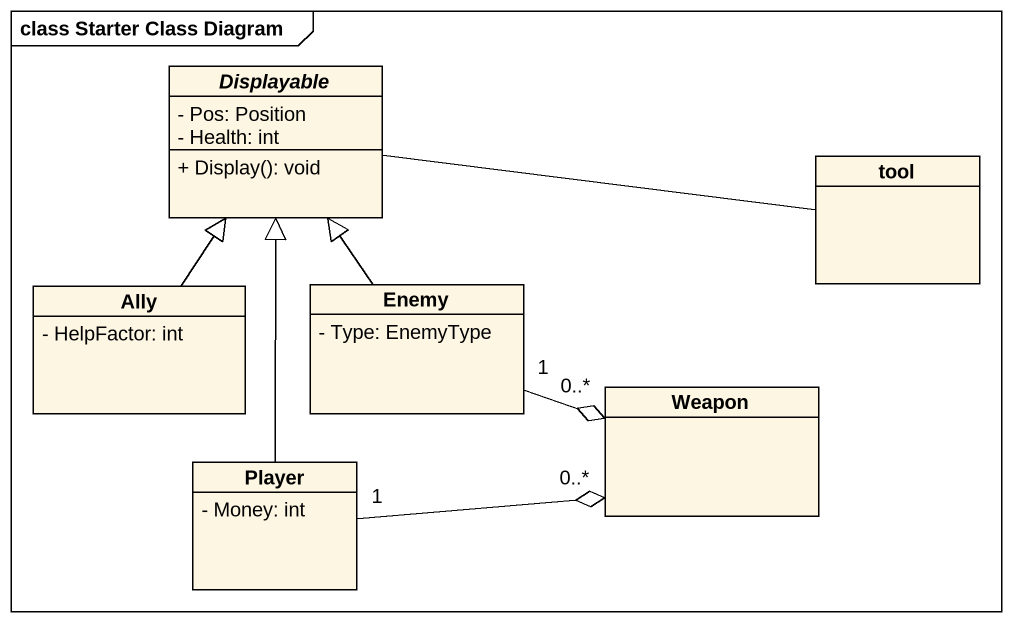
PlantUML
@startuml
mainframe class Starter Class Diagram
hide circle
hide empty members
skinparam classAttributeIconSize 0
abstract class Displayable {
  - Pos: Position
  - Health: int
  + Display(): void
}
class tool
class Ally {
  - HelpFactor: int
}
class Enemy {
  - Type: EnemyType
}
class Weapon
class Player {
  - Money: int
}
tool -left- Displayable
Ally -up-|> Displayable
Enemy -up-|> Displayable
Enemy "1" -right-o "0..*" Weapon
Player -up-|> Displayable
Player "1" -right-o "0..*" Weapon
@enduml
